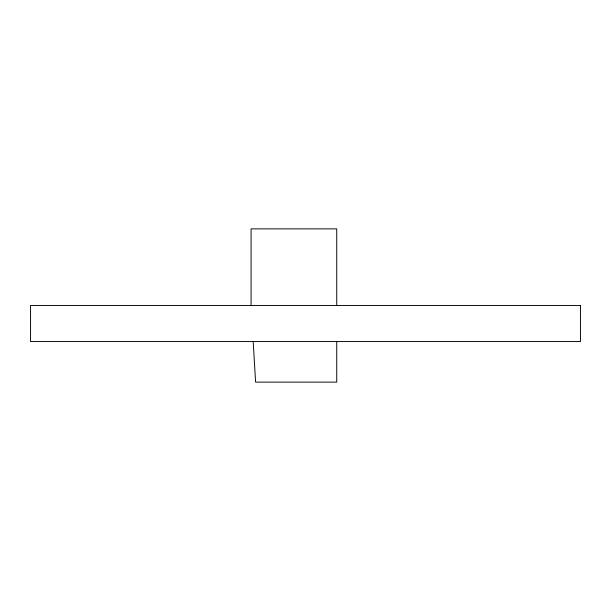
<?xml version="1.0" encoding="UTF-8"?>
<svg xmlns="http://www.w3.org/2000/svg" width="611" height="611" viewBox="0 0 611 611"><rect width="100%" height="100%" fill="white"/><g stroke="black" fill="none" stroke-linecap="round" stroke-linejoin="round"><path stroke-width="0.92" d="M253.191 341.45L255.589 382.127L336.722 382.127L336.722 341.45M336.722 305.5L336.722 228.873L251.083 228.873L251.083 305.5M580.45 305.5L30.55 305.5L30.55 341.557L580.45 341.557L580.45 305.5"/></g></svg>
